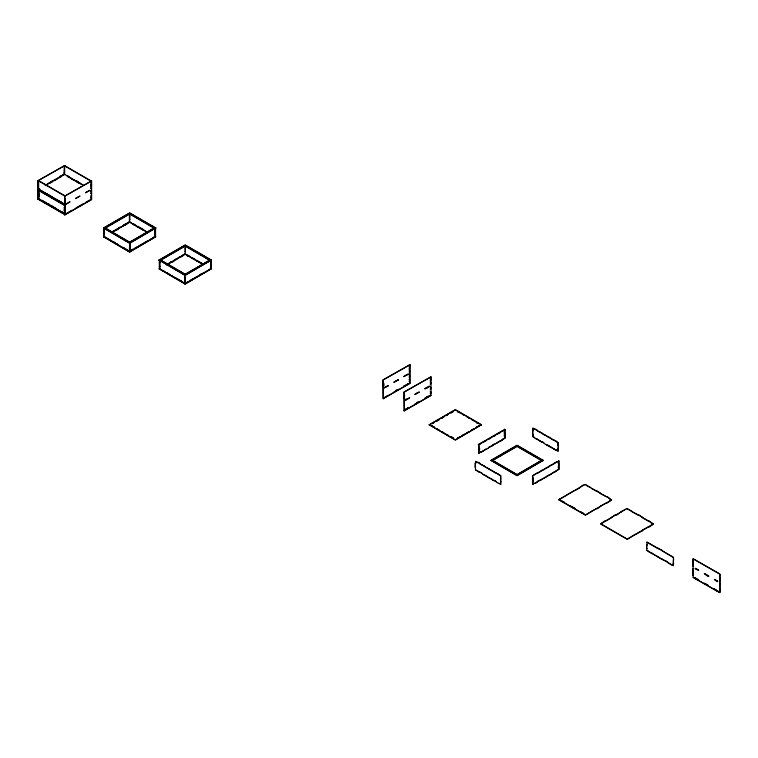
<?xml version="1.0" encoding="UTF-8"?>
<svg xmlns="http://www.w3.org/2000/svg" width="758" height="758" viewBox="0 0 758 758"><rect width="100%" height="100%" fill="white"/><g stroke="black" fill="none" stroke-linecap="round" stroke-linejoin="round"><path stroke-width="1.14" d="M37.9 180.783L64.904 165.481L37.9 180.783L38.146 199.534L38.146 180.925M64.146 166.845C64.591 166.163 64.591 170.048 64.146 169.252M64.146 170.465C65.093 169.925 63.378 173.175 64.146 174.378M52.226 180.963L48.882 183.19M59.645 176.68C60.28 175.43 64.07 175.221 62.99 174.747M37.9 189.528L39.198 188.78M45.3 185.255L64.392 174.226L83.645 185.35M39.198 189.064L38.146 189.671L64.601 204.944M45.3 185.549L64.392 174.52L64.392 165.775L90.846 181.048L90.846 182.261L91.614 182.109M50.369 183.038L52.378 181.873M54.396 180.717L57.409 178.973M59.418 177.817L61.426 176.652M38.573 190.144L38.307 199.032L64.705 213.68L64.705 205.228L38.307 190.002L38.819 189.993L38.942 198.482M40.24 190.59L40.496 190.447M69.092 176.652C62.118 173.478 71.385 177.609 69.622 177.533M39.084 192.854L39.331 196.331M43.377 192.399L43.879 192.106L52.293 196.966M39.198 198.34L38.146 198.947L64.601 214.211M39.198 198.624L38.146 199.231L64.601 214.505M79.96 182.924C80.092 184.099 78.017 180.916 76.615 181.001M46.134 202.67C45.158 203.229 49.308 203.599 49.971 204.887M53.97 198.226L62.232 202.699M64.601 196.199L91.614 180.897L91.614 199.506L64.856 214.95L64.601 196.199L91.614 180.897M90.846 182.261L91.348 182.261M64.856 199.363L65.359 199.079L64.856 202.983M90.846 184.668L91.614 184.526M91.348 185.881L90.846 185.881L91.614 185.729M64.856 196.057L38.402 180.783L38.402 189.235L63.018 203.153M55.552 208.109C55.722 209.341 52.937 205.683 51.544 205.788M90.846 188.297L91.614 188.145M65.652 204.054L70.077 201.78L64.856 205.086M75.582 198.312L80.016 196.047L75.582 198.605M85.512 192.579L89.946 190.315L85.512 192.873M91.348 190.997L90.846 190.997L91.614 190.845M64.695 210.97L64.193 210.97L64.449 207.209M64.193 207.351L64.695 207.351M90.846 193.413L91.614 193.262M62.355 212.032C61.493 212.619 64.089 212.155 64.695 213.386M91.093 195.583L90.846 197.857M91.093 197.999L91.614 197.705M65.652 213.898L71.745 210.383M75.828 208.024L83.598 203.542M85.768 202.291L89.7 200.017M64.601 214.808L91.614 199.506M103.524 227.95L129.665 212.856L155.807 227.95L129.665 243.327L103.524 227.95L129.665 243.034L155.807 227.95M103.524 228.234L129.665 213.15L155.807 228.234M106.641 226.737L113.444 222.814M114.07 222.454L122.862 217.375M123.488 217.015L125.231 216.011M125.487 215.859L129.419 213.595M105.078 227.95L129.665 213.737L154.253 227.95L129.665 242.437L105.078 227.95L129.665 242.143L154.253 227.95M105.078 228.234L129.665 214.04L154.253 228.234M106.395 229.295L108.735 230.65M104.301 230.792L104.557 234.269M129.921 216.011C129.428 215.101 129.428 220.531 129.921 219.631M130.272 213.794L135.843 217.015M111.104 232.014L113.198 233.227M136.468 217.375L145.261 222.454M129.826 252.158L103.524 236.686L104.045 236.392L110.478 240.106M112.933 231.256L114.676 230.252M118.513 228.035L120.266 227.03C121.678 227.959 119.413 226.869 118.779 228.186M124.104 224.813L120.778 227.608M127.06 223.098L124.975 224.311L125.487 224.889L125.231 224.453M127.761 222.7L129.154 221.895L147.279 232.355M103.524 236.979L103.789 228.082M125.487 224.889C131.958 221.222 121.545 225.202 122.862 226.405M128.026 222.852L129.419 222.047L129.419 214.4M115.813 229.901L116.069 230.328L115.548 229.75L117.642 228.537C119.319 229.295 112.876 231.512 112.402 232.156L129.665 222.189L129.665 213.737M116.069 230.328L118.153 229.124M136.715 225.969C137.871 227.703 126.226 219.346 133.853 224.889M115.813 234.734L117.907 235.946M111.35 240.618C110.384 241.177 114.524 241.537 115.188 242.825M145.887 222.814L148.227 224.169M138.809 227.182C137.842 227.807 146.266 230.735 146.142 231.702M141.178 229.124C140.694 228.319 144.2 230.347 143.271 230.328M125.231 240.172L128.974 242.333M150.596 225.533L152.69 226.737M118.153 244.54C117.878 245.545 118.286 243.744 116.76 243.735M130.367 242.333L134.1 240.172M134.725 239.822L140.306 236.591M141.433 235.946L143.518 234.734M146.142 233.227L148.227 232.014M150.596 230.65L152.936 229.295M122.862 247.26C122.066 247.913 124.037 247.051 124.615 248.264M129.921 248.918L129.419 248.918L129.665 245.147M129.419 245.298L129.921 245.298M131.759 249.979C132.034 250.983 131.627 249.183 133.152 249.174M134.725 248.264C135.331 247.013 139.69 246.521 138.562 246.056M139.434 245.545L147.981 240.618L148.227 241.053L147.981 240.618M150.596 239.102C150.425 240.352 153.381 236.572 154.784 236.686L155.295 236.979L155.03 228.385L155.03 236.837L129.921 251.334M129.665 251.779L155.807 236.686L129.665 252.073L103.524 236.686M159.066 260.013L185.208 244.919L211.34 260.013L185.208 275.391L159.066 260.013L185.208 275.391M159.066 260.297L185.208 245.213L209.824 259.425M161.928 258.952L164.278 257.597M164.893 257.237L166.646 256.232M166.893 256.081L173.696 252.158M176.311 250.642L178.405 249.439M181.02 247.923L185.464 245.365M160.09 260.297L159.578 260.6L159.578 269.052L160.09 268.749M174.956 268.588L160.611 260.013L185.719 245.507M160.611 260.297L185.208 246.104L209.795 260.297L185.208 245.8L185.208 254.252L202.822 264.419M159.332 262.865L159.843 262.571M184.952 248.074C185.445 247.335 185.445 252.556 184.952 251.694M160.09 262.713L159.587 262.713M164.278 262.713L160.791 260.705M189.642 248.074L185.454 245.658M159.332 266.484L159.843 266.191M160.09 266.342L159.587 266.342M166.646 264.087L168.731 265.291M192.011 249.439L194.095 250.642M169.119 262.95L171.128 261.785M174.151 260.051L176.159 258.885M178.168 257.72L180.177 256.564M182.185 255.399L185.208 253.665M168.731 263.471C168.57 264.703 171.346 261.046 172.748 261.159M173.44 260.752L173.696 261.188L173.44 260.752L185.464 253.816M166.893 264.826L185.454 254.11L203.068 264.277M166.893 265.12L168.987 263.907M171.602 262.401C170.702 261.832 172.995 262.476 173.696 261.188M176.311 259.681C175.382 259.691 178.888 257.673 178.405 258.469M181.02 256.962C180.091 256.971 183.597 254.953 183.114 255.749M161.672 270.255L164.278 271.165L163.766 271.459M187.292 255.749C187.577 254.745 187.16 256.545 188.695 256.555M171.355 266.807L173.44 268.01M196.72 252.158L198.804 253.361M166.381 272.975L166.893 272.681L168.731 274.036M192.011 258.469C191.528 257.673 195.033 259.691 194.095 259.681M176.311 269.374L176.064 269.81L176.311 269.374L185.208 274.5L209.795 260.297M201.429 254.877L205.513 257.237M168.475 274.178L168.987 273.884M178.149 270.729L173.696 268.152M171.09 275.694L172.644 276.291M196.72 261.188C196.237 260.392 199.742 262.41 198.804 262.401M180.774 272.245L185.208 274.803M206.138 257.597L208.478 258.952M173.184 276.897L173.696 276.604M175.799 278.413L176.311 278.12L178.149 279.475M160.611 260.013L185.208 274.207L209.795 260.013M187.292 282.042C188.278 282.544 185.359 282.289 184.696 283.549L184.696 275.097C185.539 273.922 190.173 272.454 189.386 272.094M192.011 270.587C191.528 271.383 195.033 269.355 194.095 269.374M199.06 266.807C193.167 269.857 200.055 266.825 198.804 266.655M201.429 265.148C200.946 265.944 204.452 263.917 203.514 263.936M206.138 262.429C205.655 263.225 209.161 261.197 208.232 261.216M187.292 273.306L191.13 271.383M192.257 270.729L196.72 268.152M201.429 265.433L208.478 261.368M210.317 260.297L211.34 260.297M184.943 275.239L211.34 260.013M177.893 279.617L178.405 279.323M185.454 277.362C184.961 276.632 184.961 281.843 185.454 280.981M180.508 281.133L180.774 280.981M182.602 282.336L182.868 282.194M190.258 280.337L193.404 278.518M198.804 275.4C199.913 275.732 193.906 277.769 194.095 278.404M199.676 274.898C200.292 273.638 204.651 273.145 203.514 272.681M208.924 269.554L211.34 268.749L185.208 284.136L159.066 268.749L185.208 283.843L211.34 268.749M184.943 283.691L211.084 268.597L211.084 260.155M382.961 380.004L409.964 364.702L409.964 383.302L383.207 398.755L382.961 380.004L409.964 364.702M409.197 365.432L409.699 365.138L409.453 365.574M409.197 366.057C409.652 365.384 409.652 369.26 409.197 368.473M383.207 382.875C384.24 382.515 384.24 387.054 383.207 386.495M409.197 369.677C409.652 369.004 409.652 372.879 409.197 372.093M385.68 386.883L388.437 385.576L384.003 388.143M394.776 381.634L398.367 379.843L393.933 382.402M405.539 375.418L408.297 374.111L403.872 376.669M384.003 387.85L388.437 385.576M393.933 382.117L398.367 379.843M403.872 376.385L408.297 374.111M409.197 374.803C409.652 374.12 409.652 378.005 409.197 377.209M409.197 379.237C409.652 378.564 409.652 382.449 409.197 381.653M395.61 390.711C396.282 389.451 399.087 389.773 398.121 389.261M403.872 385.945C403.303 386.864 409.131 383.501 408.05 383.529M384.003 397.704L388.181 395.288M393.933 391.962L398.367 389.404M403.872 386.229L408.297 383.671M383.946 398.035L409.964 383.302M403.986 392.142L430.989 376.84L430.989 395.439L404.232 410.893L403.986 392.142L430.989 376.84M430.724 377.276L430.478 377.711L430.478 377.133M430.222 378.195C431.179 377.854 431.179 381.16 430.222 380.611M404.734 395.013C404.241 394.283 404.241 399.494 404.734 398.632M430.222 381.824C431.179 381.482 431.179 384.78 430.222 384.23M407.539 398.537C397.704 404.895 417.999 392.767 405.284 400.423M415.801 393.772L418.302 392.322M429.075 386.106C429.852 387.755 420.5 390.692 427.398 387.073M414.958 394.255L419.392 391.981L414.958 394.539M424.897 388.807L429.331 386.248M430.222 386.94C431.179 386.599 431.179 389.896 430.222 389.356M430.222 391.384C431.179 391.043 431.179 394.34 430.222 393.79M405.862 409.064L408.373 407.615M416.635 402.849C417.307 401.588 420.112 401.911 419.146 401.399M425.731 397.599L428.242 396.15M405.028 409.547L409.206 407.425M419.392 401.55L415.213 404.251L414.958 403.815M424.897 398.083L429.075 395.96M403.986 410.741L430.989 395.439M429.208 424.717L455.35 409.633L481.491 424.717L455.35 440.104L429.208 424.717L455.35 439.811L481.491 424.717M429.208 425.011L455.35 409.917L481.491 425.011M432.079 423.371C431.596 424.167 435.101 422.14 434.163 422.159M438.427 420.273C434.978 422.756 438.361 418.388 439.128 419.875M443.837 416.862C436.655 420.851 447.883 413.982 442.445 417.961M446.206 415.213C452.109 412.617 444.908 415.64 446.462 415.64M453.256 411.423C448.291 414.967 452.355 410.258 453.256 411.717M432.079 423.656L434.419 422.301M436.788 420.936L439.128 419.581M446.206 415.498L448.546 414.143M452.564 412.115L451.171 412.921L450.915 412.494M432.079 426.366C432.619 424.764 434.685 428.459 434.419 427.133M457.444 411.423L459.784 412.778L457.444 411.717M436.788 428.791C442.824 431.302 435.859 429.71 437.034 428.649M462.153 414.143L464.247 415.356M441.497 431.51C447.533 434.021 440.569 432.43 441.743 431.368M466.862 416.862L469.202 417.933L468.956 418.359M446.206 434.23L448.546 435.585L446.206 434.524M471.571 419.581L473.911 420.936M451.171 436.807C450.129 437.375 453.161 436.75 453.256 438.304M476.28 422.301L478.62 423.656M450.915 436.949L453.256 438.01M457.444 438.01C456.96 438.816 460.466 436.788 459.528 436.807M464.493 434.23C458.599 437.281 465.488 434.249 464.247 434.088M466.862 432.572C466.378 433.377 469.884 431.349 468.956 431.368M471.571 429.852C471.088 430.658 474.593 428.63 473.665 428.649M476.28 427.133C475.797 427.938 479.312 425.911 478.374 425.93M457.444 438.304L459.784 436.949M466.862 432.865L469.202 431.51M471.571 430.146L473.911 428.791M476.28 427.427L478.62 426.072M478.298 444.633L504.714 429.388M481.178 443.259C474.356 448.319 482.031 441.838 481.425 443.411M481.425 443.117L485.887 440.54M486.134 440.398L490.597 437.821M490.843 437.679L495.306 435.101M495.552 434.959L500.015 432.382M500.271 432.24L504.961 429.824L504.961 438.276L502.109 439.631L503.843 438.626M483.519 442.198C482.524 441.696 485.471 441.942 486.134 440.692M488.228 439.479C487.242 438.977 490.18 439.223 490.843 437.972M492.937 436.76C491.951 436.257 494.889 436.504 495.552 435.253M497.646 434.04C496.661 433.538 499.598 433.784 500.271 432.534M502.355 431.321C501.37 430.819 504.297 431.075 504.961 429.824M478.829 447.031C479.861 446.67 479.861 451.209 478.829 450.65M504.193 436.011C505.15 437.195 503.966 426.384 504.449 436.153M478.573 444.207L478.573 453.218C479.236 451.957 482.164 452.213 481.178 451.711M486.134 449.143C479.094 452.791 487.062 449.295 485.887 448.992M488.853 447.286C489.583 445.969 491.421 446.917 490.597 446.272M492.691 445.069C492.823 446.102 492.937 444.036 494.434 444.055M497.4 442.35C496.878 443.193 501 440.815 500.015 440.834M478.573 453.218L483.263 450.792M488.228 447.931L492.691 445.353M492.937 445.211L497.4 442.634M497.646 442.492L502.355 439.773M481.425 452.147L483.519 450.944M486.134 449.428L488.228 448.224M490.843 446.708L492.937 445.505M495.306 443.847L497.646 442.786M500.271 441.27L502.355 440.066M475.238 463.65L475.74 463.65L475.238 463.65L475.238 467.279L475.484 461.385L479.672 463.508M533.092 428.128L532.59 434.163L532.846 428.27L537.024 430.392M477.834 462.153C476.99 462.759 479.321 462.134 479.918 463.365M535.186 429.037C534.352 429.644 536.683 429.019 537.28 430.25M533.092 430.535L532.59 430.535M475.238 467.279L475.484 467.127M532.59 434.163L533.092 434.163L533.092 436.57L534.494 437.375M482.543 464.872C481.728 464.929 485.092 466.871 484.627 466.085M539.895 431.757C539.09 431.814 542.444 433.756 541.989 432.97M490.909 460.343L517.051 445.249L543.183 460.343L517.051 475.721L490.909 460.343L517.051 475.427L543.183 460.343M490.909 460.627L517.051 445.543L543.183 460.627M475.484 469.837L477.834 471.182L475.484 469.837L475.484 467.421M493.771 459.282L496.111 457.927M498.48 456.562L500.83 455.207M503.198 453.843L505.539 452.488M507.907 451.124L510.248 449.769M512.616 448.404L514.957 447.049M532.846 434.306L533.092 436.57M492.454 460.343L517.051 446.14L541.638 460.343L517.051 474.83L492.454 460.343L517.051 474.536L541.638 460.343M492.454 460.627L517.051 446.434L541.638 460.627M493.771 461.688L496.111 463.043M519.135 447.049L521.476 448.404M534.94 437.925L532.846 436.722M487.252 467.591C486.437 467.648 489.801 469.59 489.336 468.804M544.604 434.476C543.799 434.533 547.153 436.475 546.698 435.689M479.918 472.101C479.122 472.765 481.093 471.893 481.662 473.115M537.28 438.986C536.427 439.043 540.378 441.327 539.895 440.502M477.834 471.182L482.543 473.617M498.48 464.408L500.83 465.763M523.844 449.769L526.194 451.124M491.961 470.311C491.146 470.367 494.51 472.31 494.055 471.523M549.313 437.195C548.508 437.252 551.862 439.195 551.407 438.408M484.627 474.821C483.784 474.878 487.735 477.161 487.252 476.337M541.989 441.706C541.184 442.369 543.164 441.497 543.732 442.719M503.198 467.127L505.539 468.482M528.563 452.488L530.903 453.843M544.358 443.364L539.895 440.786M496.67 473.03C495.988 473.466 499.929 474.546 500.849 475.74L500.602 478.298L500.602 475.882L498.508 474.679L498.764 474.243M554.032 439.915C553.34 440.351 557.282 441.431 558.21 442.625L557.954 445.183L557.954 442.767L555.87 441.563L556.116 441.128M489.336 477.54C488.493 477.597 492.444 479.88 491.961 479.056M546.452 444.576C553.558 447.618 545.713 445.695 546.698 444.425M507.907 469.846L510.248 471.201M533.272 455.207L535.612 456.562M494.055 480.259C493.25 480.923 495.23 480.051 495.798 481.273M551.407 447.144C550.554 447.201 554.515 449.485 554.032 448.66M500.849 478.44L500.602 484.334L500.602 478.298M557.954 445.183L558.457 445.183L557.954 451.218L554.032 448.944M496.414 481.917L491.961 479.35M512.616 472.566L514.957 473.921M537.981 457.927L540.321 459.282M500.602 481.917L501.104 481.917M556.116 449.864C555.282 450.47 557.613 449.845 558.21 451.076L558.21 445.325M557.954 448.802L558.457 448.802M519.135 473.921L521.476 472.566M523.844 471.201L526.194 469.846M528.563 468.482L530.903 467.127M533.272 465.763L535.612 464.408M537.981 463.043L540.321 461.688M537.204 481.936L532.514 484.362L532.514 475.91C533.357 474.735 537.99 473.267 537.204 472.907M539.829 471.391C539.345 472.196 542.851 470.168 541.913 470.187M544.538 468.671C544.055 469.477 547.56 467.449 546.622 467.468M549.247 465.952C548.764 466.757 552.269 464.73 551.331 464.749M553.956 463.233C553.473 464.038 556.978 462.01 556.05 462.029M535.11 474.11L539.829 471.684M540.075 471.542L544.538 468.965M544.784 468.823L549.247 466.246M549.493 466.104L553.956 463.526M554.202 463.384L558.902 460.959L558.902 469.41L556.296 470.917M532.514 475.91L535.366 474.262M537.46 473.343L540.075 471.827M542.169 470.623L544.784 469.107M546.878 467.904L549.493 466.388M551.587 465.185L554.202 463.669M556.296 462.465L558.902 460.959M533.272 478.175C532.779 477.436 532.779 482.656 533.272 481.794M558.134 467.146L558.39 467.004M532.514 484.362L534.248 483.358M537.204 481.652C537.867 480.392 540.814 480.638 539.829 480.136M541.913 478.933C541.401 479.776 545.523 477.388 544.538 477.417M546.622 476.214C546.111 477.047 550.232 474.669 549.247 474.697M551.331 473.494C550.82 474.328 554.941 471.95 553.956 471.978M556.05 470.775L557.784 469.771M537.46 481.794L541.221 479.625M542.169 479.075L546.622 476.498M546.878 476.356L551.331 473.778M551.587 473.636L556.05 471.059M535.366 483.291C534.466 482.723 536.759 483.367 537.46 482.079M540.075 480.572L542.169 479.359M544.784 477.853L546.878 476.64M549.493 475.133L551.587 473.921M554.202 472.414L556.296 471.201M559.66 499.115L569.845 493.24L558.864 499.863L585.318 515.137C587.147 514.805 590.804 511.318 590.795 512.266M569.599 493.382L585.11 484.428C586.768 484.741 590.615 488.18 590.586 487.299M579.529 487.356C579.368 488.702 582.523 484.315 583.963 485.092M570.433 492.899L574.024 490.824M558.864 499.863L559.66 498.83M574.99 490.559L579.775 487.792M561.46 500.498C560.437 500.47 565.136 503.179 564.596 502.308M585.811 485.12L596.243 490.852C597.683 490.085 600.838 494.462 600.677 493.126M570.253 505.861C580.742 510.816 570.243 507.5 570.509 505.719M591.325 488.304L606.334 496.68C607.745 495.95 609.849 499.598 609.726 498.347M580.344 511.688C588.53 515.288 579.832 513.014 580.59 511.536M558.864 499.579L585.318 514.843L596.3 508.798C597.73 509.575 600.895 505.188 600.734 506.534M590.548 511.83L606.229 503.066C607.67 503.833 610.825 499.456 610.664 500.792M600.478 506.098L611.564 499.986L606.59 496.537M610.417 500.365L611.564 499.693M601.482 522.973C601.321 524.318 604.477 519.931 605.917 520.699L615.6 515.118C617.088 515.98 621.759 510.456 621.598 511.934M611.412 517.24C611.261 518.576 614.416 514.199 615.847 514.966L626.932 508.571C628.59 508.883 632.437 512.323 632.409 511.442M621.352 511.508L625.786 509.234M632.617 536.408C632.617 535.461 628.969 538.947 627.141 539.279L600.687 524.015L611.668 517.676M642.5 517.269C642.661 518.614 639.506 514.227 638.065 514.995L629.026 509.774M638.321 514.853L648.156 520.822C649.568 520.092 651.672 523.75 651.548 522.489M642.253 517.705L653.387 523.844L642.301 530.24L642.557 530.676L642.301 530.24M600.687 523.721L627.141 538.995L642.557 530.676M632.371 535.972L648.052 527.208C649.492 527.985 652.647 523.598 652.486 524.943M652.231 524.508L653.387 523.844M646.83 544.632L646.574 548.404L647.076 542.055L673.53 557.329L673.53 560.058L673.284 557.471L662.141 550.753M647.076 544.784L646.574 544.784M646.574 548.404L647.076 548.404M646.83 550.355L649.17 551.71L646.83 550.355L646.83 548.546M658.219 548.195C657.214 548.764 661.725 549.294 662.397 550.611M652.306 553.236C651.359 553.312 658.749 557.575 658.219 556.647M662.397 559.053C661.147 559.745 668.509 561.138 668.054 562.616L658.219 556.931M668.054 562.616L671.654 564.691M673.53 560.342L673.284 565.629L673.284 560.2M673.284 563.819L673.786 563.819M693.144 558.788L719.854 573.91L719.854 575.123L719.598 574.062L693.144 558.788L692.897 562.265L693.144 559.707M693.399 559.849L692.897 559.849M692.897 562.265L693.399 562.265M693.399 565.885L692.897 565.885L693.144 563.327M693.399 563.469L692.897 563.469M692.897 565.885L693.144 562.408M693.399 571.001L692.897 571.001L693.144 568.443M693.399 568.585L692.897 568.585M698.62 570.404L695.238 568.737L695.484 568.301M692.897 571.001L693.144 566.027M693.399 575.445L692.897 575.445L693.144 572.887M693.399 573.029L692.897 573.029M695.238 568.443L698.62 570.111M692.897 575.445L693.144 571.153M693.144 575.587L693.144 577.388L719.854 592.519L719.854 575.123M695.238 578.003C702.931 581.367 695.209 579.624 695.484 577.861M704.277 573.664C713.193 578.525 706.352 576.222 704.533 573.522M704.533 583.376L707.877 585.015M719.598 575.265L720.1 575.265M714.368 579.491C721.493 583.167 715.135 581.395 714.623 579.349M720.1 577.681L719.598 577.681M719.598 578.885L720.1 578.885M708.465 585.64L704.277 583.224M720.1 581.301L719.598 581.301M719.598 584.011L720.1 584.011M714.623 588.909C713.591 588.881 718.29 591.591 717.76 590.719M720.1 586.417L719.598 586.417M719.598 588.445L720.1 588.445L719.854 592.519M719.598 590.861L720.1 590.861M537.28 430.535L541.733 433.112M541.989 433.254L546.452 435.831M546.698 435.973L551.161 438.55M551.407 438.692L555.87 441.27M532.846 428.27L534.94 429.473M537.024 430.686L539.649 432.193M541.733 433.405L544.358 434.912M546.452 436.125L549.067 437.631M551.161 438.844L553.776 440.351M430.222 377.276L430.724 377.569M535.887 438.475L539.649 440.644M549.313 446.225L553.776 448.802M534.94 438.219L537.024 439.422M539.649 440.938L541.733 442.141M544.358 443.657L546.452 444.861M549.067 446.377L551.161 447.58M553.776 449.096L555.87 450.299M70.608 178.102L81.684 184.497M67.462 176.652L69.471 177.817M71.479 178.973L74.502 180.717M76.511 181.873L78.519 183.038M153.808 227.381L155.542 228.385L155.542 236.837M155.03 230.508L154.784 230.65M558.134 463.526L558.637 463.526L558.39 467.298M155.03 234.127L154.784 234.269M133.692 223.923L135.701 225.079M137.71 226.244L143.745 229.721M187.728 255.114L189.737 256.28M192.75 258.014L194.759 259.179M196.767 260.335L202.793 263.812M504.961 438.276L504.714 429.113M558.902 469.41L558.646 460.817M600.431 493.562L606.334 496.68M609.47 498.783L611.564 499.986M628.325 509.66L626.932 508.571M632.163 511.877L638.065 514.995M651.293 522.925L653.387 524.129M129.41 221.743L131.143 222.748M136.468 226.405L138.562 227.608M476.28 422.594L477.673 423.4M65.103 195.915L38.649 180.641L38.649 189.093L43.092 191.66M64.856 199.079L64.856 202.699M696.27 568.756L697.843 569.656M705.366 574.005L708.711 575.938L708.465 576.374M716.187 580.249L717.76 581.159L717.504 581.594M42.931 191.774L39.852 190.296M47.024 194.143L50.104 195.915M38.146 189.377L64.856 204.508L62.762 203.305M104.301 228.092L104.045 236.392M119.025 236.591L124.615 239.822M129.921 242.882L130.177 251.485L126.179 249.174M38.307 190.296L64.449 205.38M646.83 542.197L657.963 548.631M38.819 198.444L39.331 198.748M42.116 200.349L45.262 202.168M38.573 198.596L64.705 213.68M179.276 279.825L182.413 281.644M103.789 236.534L129.931 251.628L129.931 243.176M184.952 283.397L159.843 268.901L159.843 260.449M432.079 426.072L434.419 427.427M561.214 500.64L564.596 502.592M714.368 589.051L717.76 591.013M649.17 551.71L657.963 556.789M672.232 565.032L673.284 565.629M648.924 551.852L652.06 553.672M657.963 557.083L662.141 559.489M668.054 562.9L672.232 565.316M693.144 577.388L719.598 592.661M479.918 463.65L484.381 466.227M484.627 466.369L489.09 468.946M489.336 469.088L493.799 471.666M494.055 471.808L498.508 474.385M475.484 461.385L477.578 462.588M479.672 463.801L482.287 465.308M484.381 466.521L486.996 468.027M489.09 469.24L491.705 470.746M493.799 471.959L496.414 473.466M499.456 483.386L500.849 484.191M483.234 474.309L486.996 476.479M487.252 476.63L491.705 479.198M498.508 483.13L500.602 484.334M477.578 471.334L479.672 472.537M482.287 474.053L484.381 475.257M486.996 476.773L489.09 477.976M491.705 479.492L493.799 480.695M496.414 482.211L498.508 483.414M719.854 575.407L719.854 578.742M719.854 579.036L719.854 583.859M719.854 584.153L719.854 588.303M533.026 478.023L533.026 481.936M532.76 476.052L532.76 484.504M479.084 447.173L479.084 450.792M478.819 444.908L478.819 453.36M430.478 378.346L430.478 380.753M430.478 381.966L430.478 384.382M430.478 387.082L430.478 389.498M430.478 391.526L430.478 393.942M409.708 364.551L409.708 383.16M409.453 365.915L409.453 368.615M409.453 369.534L409.453 372.235M409.453 374.651L409.453 377.361M409.453 379.095L409.453 381.805M404.488 395.155L404.488 398.784M404.232 392.284L404.232 410.893M383.463 383.017L383.463 386.646M383.207 380.146L383.207 398.755M210.828 260.003L210.828 268.455M210.572 260.155L210.572 268.607M185.208 277.504L185.208 281.123M184.952 274.946L184.943 283.985M159.332 260.449L159.332 269.194M129.665 245.44L129.665 249.06M91.358 180.755L91.358 199.363M91.093 182.109L91.093 180.906L64.648 165.632L64.648 174.681M91.093 182.403L91.093 184.819M91.093 186.023L91.093 188.439M91.093 191.139L91.093 193.555M90.846 199.06L90.846 199.657M64.856 196.35L64.856 214.95M64.449 207.493L64.449 211.122M38.402 183.512L38.402 183.512M38.402 187.131L38.402 187.131M64.392 172.729L64.392 172.729M210.572 262.571L210.572 262.571M210.572 266.191L210.572 266.191"/></g></svg>
